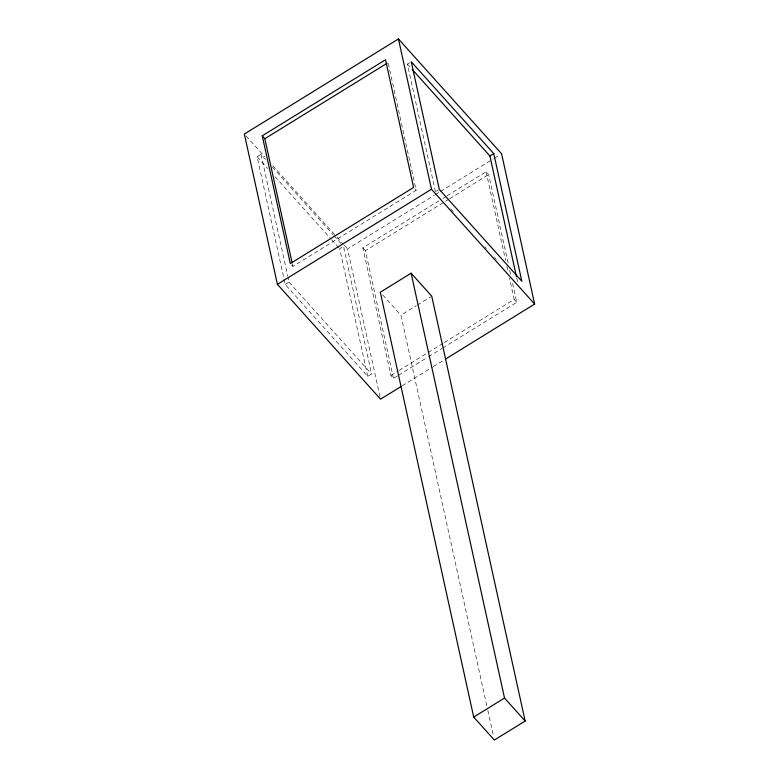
<?xml version="1.0" encoding="UTF-8"?>
<svg xmlns="http://www.w3.org/2000/svg" width="779" height="779" viewBox="0 0 779 779"><rect width="100%" height="100%" fill="white"/><g stroke="black" fill="none" stroke-linecap="round" stroke-linejoin="round"><path stroke-width="0.58" stroke-dasharray="3.9 2.92" d="M367.756 376.384L339.683 248.705L343.539 246.33L371.612 374.008L367.756 376.384L285.231 284.52L257.158 156.832L261.014 154.456L265.863 159.861M435.461 191.79L407.388 64.112L410.28 62.33M291.619 264.957L292.904 266.399L416.171 190.31L388.098 62.632M285.231 284.52L289.087 282.144L288.045 277.412M436.425 191.196L438.353 190.008M380.035 396.803L347.522 248.891L434.38 195.276M435.412 194.633L439.551 192.082M440.583 191.439L493.321 158.887M494.363 158.254L499.534 155.06M397.592 375.829L393.483 378.36L390.902 375.488L362.829 247.81L438.84 200.885M442.949 198.353L446.036 196.454M447.058 195.821L486.096 171.721L488.676 174.593L508.434 264.441M393.483 378.36L365.409 250.672L448.616 199.327M449.639 198.684L488.676 174.593M486.768 705.638L400.932 315.193L416.337 305.68M417.359 305.047L430.719 296.809M390.902 375.488L398.098 371.047M399.121 370.414L443.29 343.149M444.322 342.517L514.169 299.409L509.485 278.122M398.624 375.186L427.379 357.434M428.411 356.801L441.761 348.564M442.793 347.931L516.75 302.281L512.329 282.183M402.276 385.771L432.267 367.26M433.299 366.617L443.641 360.239M407.388 64.112L410.621 67.715M450.837 208.908L453.261 211.606M484.811 246.739L486.437 248.54M494.529 257.537L496.145 259.339M414.876 188.878L416.171 190.31M514.169 299.409L516.75 302.281M362.829 247.81L365.409 250.672M245.989 135.858L264.665 156.657M272.786 165.703L336.148 236.232M336.956 237.137L343.461 244.363M344.269 245.268L347.522 248.891M272.338 167.066L333.022 234.615M333.831 235.521L341.114 243.623M382.674 294.881L400.932 315.193M257.158 156.832L267.674 168.546M274.958 176.648L330.783 238.793M331.601 239.698L338.875 247.8M289.087 282.144L371.612 374.008M516.691 277.752L517.723 282.475M509.729 270.362L510.771 275.084M486.096 171.721L505.59 260.39M506.886 266.301L508.19 272.212M487.82 710.38L493.555 736.486M292.388 264.032L292.904 266.399M261.014 154.456L287.782 276.233"/><path stroke-width="1.17" d="M445.705 358.963L534.637 304.063L501.598 153.784L398.439 38.95L244.363 134.056L277.402 284.335L380.561 399.169L401.243 386.403M262.25 135.838L385.517 59.759L413.591 187.447L290.324 263.526L262.25 135.838L264.831 138.711L292.125 262.844M264.831 138.711L387.066 63.265M277.402 284.335L431.478 189.229L398.439 38.95M516.428 276.564L489.913 155.975L493.769 153.599L411.244 61.736L439.317 189.414L521.842 281.287L493.769 153.599M411.117 273.205L380.298 292.222L473.71 717.079L494.344 740.05L525.153 721.033L431.741 296.176L411.117 273.205L504.519 698.062L525.153 721.033M473.71 717.079L504.519 698.062M412.247 69.516L489.913 155.975M431.478 189.229L534.637 304.063"/></g></svg>
